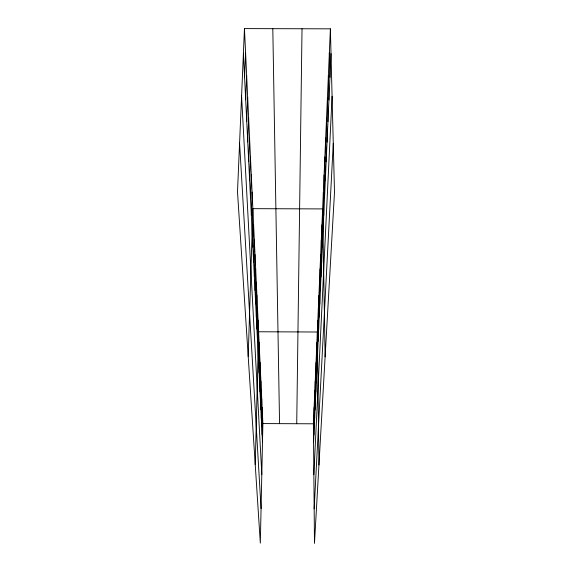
<?xml version="1.0" encoding="UTF-8"?>
<svg xmlns="http://www.w3.org/2000/svg" width="572" height="572" viewBox="0 0 572 572"><rect width="100%" height="100%" fill="white"/><g stroke="black" fill="none" stroke-linecap="round" stroke-linejoin="round"><path stroke-width="0.86" d="M296.725 423.73L302.023 28.757M244.458 28.6L262.891 423.58L260.332 543.128L237.502 191.877L244.458 28.6L330.387 28.836L334.498 192.213L314.471 543.4L313.399 423.802L330.387 28.836M260.882 409.745L261.325 390.125M261.297 418.289L261.733 398.856M261.704 426.583L262.133 407.336M262.105 434.634L262.512 415.572M259.073 372.837L259.574 352.445M259.545 382.496L260.031 362.305M260.003 391.863L260.474 371.864M260.446 400.936L260.911 381.131M257.514 341.055L258.058 320.048M255.234 464.678L258.608 331.767L317.346 332.01L318.947 464.979M258.58 362.863L259.095 342.27M255.691 303.904L256.292 282.225M256.32 316.752L256.907 295.302M256.928 329.129L257.493 307.9M254.354 276.669L254.998 254.533M255.04 290.555L255.663 268.647M252.91 247.168L253.603 224.582M253.646 262.219L254.318 239.854M251.337 215.115L252.088 192.07M248.205 356.52L252.86 208.666L322.644 208.916L325.111 356.849M249.628 180.159L250.436 156.664M250.5 198.019L251.28 174.753M248.706 161.461L249.549 137.752M246.739 121.35L247.662 97.219M247.748 141.877L248.627 117.954M245.688 99.793L246.646 75.461M244.573 77.134L245.581 52.617M313.57 442.699L331.009 53.546M313.856 474.646L332.082 96.239M314.164 508.858L333.269 143.279M262.891 423.58L313.399 423.802M239.582 142.971L261.068 508.601M241.584 95.96L261.804 474.402M243.407 53.289L262.484 442.463M329.35 52.86L329.937 77.392M328.371 75.704L328.921 100.05M327.434 97.462L327.956 121.607M326.54 118.204L327.034 142.142M325.69 137.995L326.162 161.719M324.875 156.914L325.325 180.416M324.095 175.003L324.524 198.284M323.352 192.321L323.752 215.372M272.808 28.679L279.558 423.652M321.957 224.832L322.322 247.426M321.3 240.104L321.643 262.476M320.67 254.783L320.999 276.927M320.063 268.897L320.377 290.812M319.476 282.475L319.777 304.161M318.911 295.545L319.197 317.01M318.375 308.144L318.647 329.379M317.853 320.291L318.111 341.305M316.895 342.514L317.138 363.113M316.459 352.688L316.688 373.087M316.03 362.541L316.259 382.747M315.622 372.1L315.837 392.106M315.222 381.367L315.429 401.179M314.836 390.354L315.036 409.988M314.464 399.084L314.65 418.525M314.099 407.564L314.278 426.819M313.742 415.801L313.921 434.87"/></g></svg>
